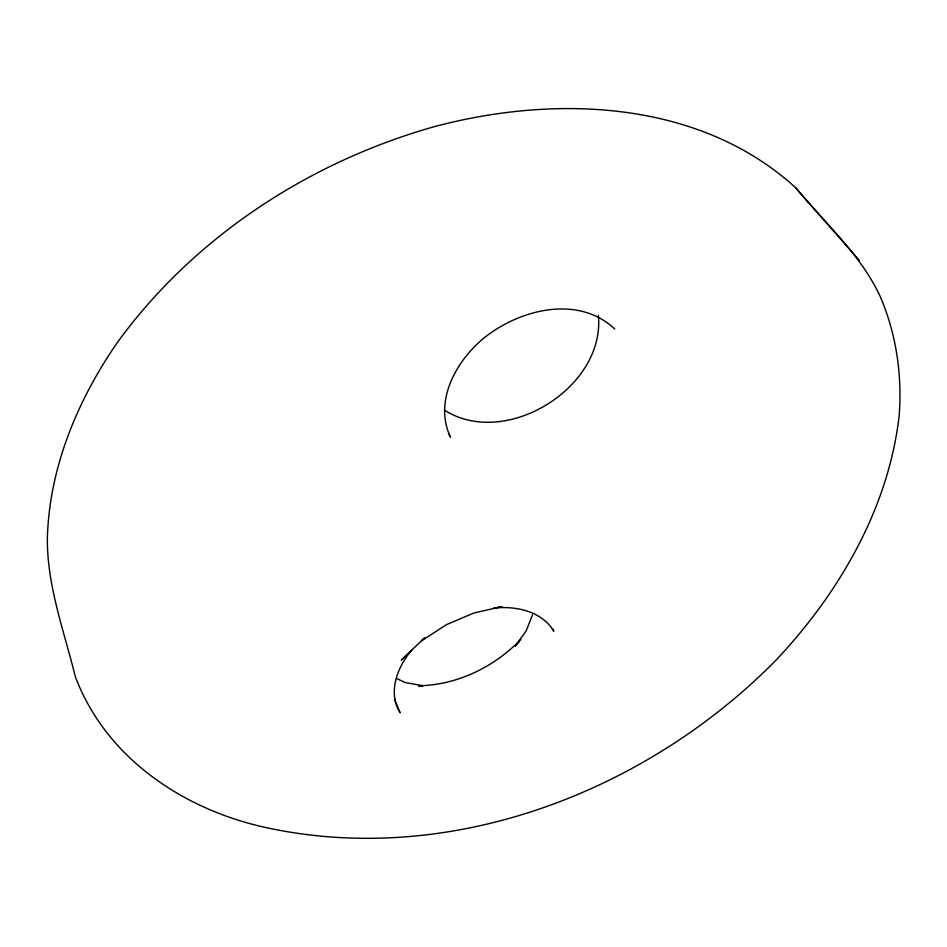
<?xml version="1.0" encoding="UTF-8"?>
<svg xmlns="http://www.w3.org/2000/svg" width="947" height="947" viewBox="0 0 947 947"><rect width="100%" height="100%" fill="white"/><g stroke="black" fill="none" stroke-linecap="round" stroke-linejoin="round"><path stroke-width="1.42" d="M532.534 614.745L526.236 630.773L515.263 646.209L519.086 641.829M424.576 637.899L421.593 640.788L446.439 624.653L473.974 612.969L502.076 606.613L497.838 607.205M424.363 638.053L401.327 660.106L411.602 650.222C397.373 667.126 387.441 692.257 400.143 712.795L394.449 699.419M520.874 639.355C494.441 666.913 457.176 685.119 418.74 685.758M418.538 685.853L422.753 685.711L404.949 682.491L396.355 678.312M493.565 608.116C515.665 605.737 541.483 610.874 553.829 631.211L552.468 628.642M444.403 410.098C505.639 449.28 605.476 387.548 598.362 315.363M614.71 328.976C577.954 294.328 519.347 309.456 483.739 338.186C455.732 361.375 433.572 401.504 450.583 437.407L448.523 433.537M795.539 187.624C698.957 99.695 555.084 94.593 434.543 126.59C309.267 161.949 194.253 236.75 117.333 342.506C77.476 400.309 49.244 467.581 47.35 538.512C47.066 586.205 64.124 631.057 75.358 676.797C105.519 756.523 180.321 807.483 261.064 826.471C447.008 869.109 645.866 792.888 776.931 659.23C839.646 592.195 888.594 507.864 899.188 415.461C902.231 374.716 896.276 333.687 880.035 296.103C860.326 253.879 824.671 223.066 795.539 187.624L859.355 260.437"/></g></svg>
